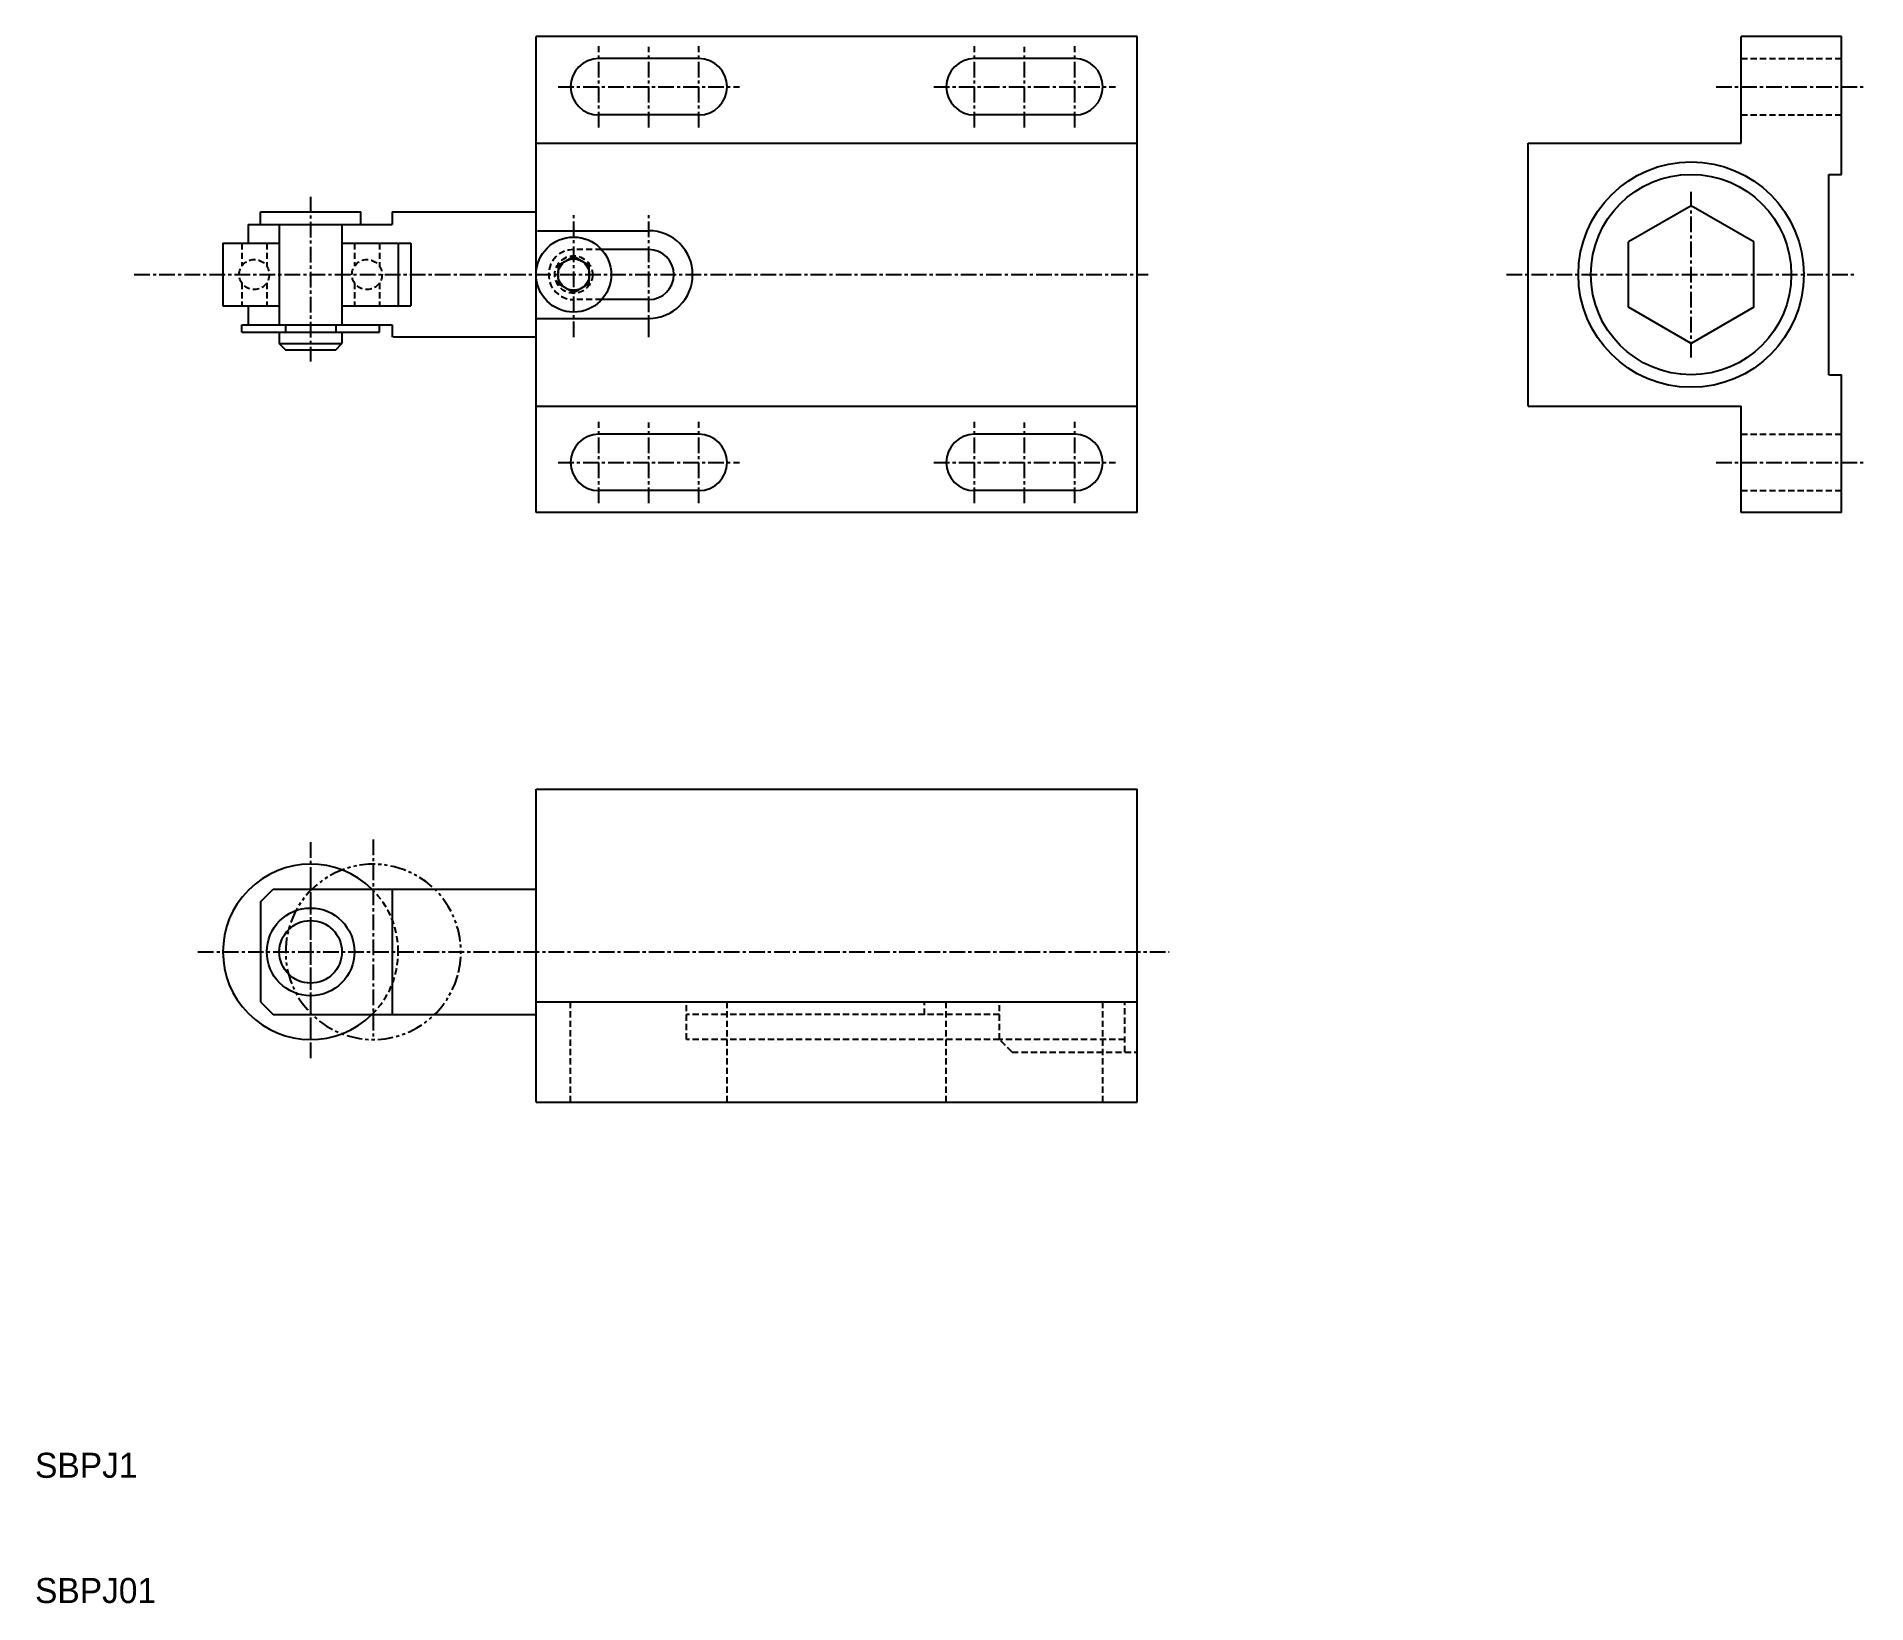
# Model space of a CAD drawing. Extents: x 10 to 156, y 10 to 135.
import ezdxf

# ---------------------------------------------------------------- set-up
doc = ezdxf.new("R2010")
doc.units = 0
for name, pattern in [('CENTER', [2, 1.25, -0.25, 0.25, -0.25]), ('DASHED', [0.75, 0.5, -0.25]), ('PHANTOM', [2.5, 1.25, -0.25, 0.25, -0.25, 0.25, -0.25])]:
    doc.linetypes.add(name, pattern=pattern)
doc.layers.get('0').update_dxf_attribs({"linetype": 'CONTINUOUS'})
doc.layers.add('CENTER', color=1, linetype='CENTER')

msp = doc.modelspace()

# ---------------------------------------------------------------- linework, layer by layer
at = {"color": 7, "linetype": 'CONTINUOUS'}
for p, q in [((50, 97.08), (50, 135.08)), ((98, 135.08), (50, 135.08)), ((98, 97.08), (98, 135.08)), ((154.21, 135.08), (146.21, 135.08)), ((146.21, 126.58), (146.21, 135.08)), ((154.21, 124.08), (154.21, 135.08)), ((63, 133.33), (55, 133.33)), ((93, 133.33), (85, 133.33)), ((63, 128.83), (55, 128.83)), ((93, 128.83), (85, 128.83)), ((50, 126.58), (98, 126.58)), ((129.21, 105.58), (129.21, 126.58)), ((129.21, 126.58), (146.21, 126.58)), ((153.21, 124.08), (154.21, 124.08)), ((153.21, 108.08), (153.21, 124.08)), ((142.21, 121.58), (137.21, 118.7)), ((147.21, 118.7), (142.21, 121.58)), ((27, 120.08), (29.5, 120.08)), ((27, 120.08), (27, 118.58)), ((28, 120.08), (28, 121.08)), ((28, 121.08), (36, 121.08)), ((29.5, 120.08), (29.5, 112.08)), ((29.5, 120.08), (34.5, 120.08)), ((34.5, 120.08), (38.5, 120.08)), ((34.5, 120.08), (34.5, 112.08)), ((36, 120.08), (36, 121.08)), ((38.5, 121.08), (50, 121.08)), ((38.5, 121.08), (38.5, 120.08)), ((25, 118.58), (29.5, 118.58)), ((25, 118.58), (25, 113.58)), ((34.5, 118.58), (40, 118.58)), ((39, 118.58), (39, 113.58)), ((40, 118.58), (40, 113.58)), ((50.12, 119.58), (59, 119.58)), ((137.21, 113.47), (137.21, 118.7)), ((147.21, 113.47), (147.21, 118.7)), ((53, 117.53), (51.75, 116.81)), ((54.25, 116.81), (53, 117.53)), ((59, 118.08), (55.24, 118.08)), ((51.75, 116.81), (51.75, 115.36)), ((54.25, 115.36), (54.25, 116.81)), ((51.75, 115.36), (53, 114.64)), ((53, 114.64), (54.25, 115.36)), ((59, 114.08), (55.24, 114.08)), ((25, 113.58), (29.5, 113.58)), ((27, 113.58), (27, 112.08)), ((34.5, 113.58), (40, 113.58)), ((50, 112.58), (59, 112.58)), ((142.21, 110.58), (137.21, 113.47)), ((147.21, 113.47), (142.21, 110.58)), ((26.5, 112.08), (30, 112.08)), ((26.5, 111.48), (26.5, 112.08)), ((26.5, 111.48), (30, 111.48)), ((29.5, 111.48), (29.5, 110.58)), ((30, 112.08), (30, 111.48)), ((30, 112.08), (34, 112.08)), ((30, 111.48), (34, 111.48)), ((34, 112.08), (34, 111.48)), ((34, 112.08), (37.5, 112.08)), ((34, 111.48), (37.5, 111.48)), ((34.24, 112.08), (38.5, 112.08)), ((34.5, 111.48), (34.5, 110.58)), ((34.5, 111.48), (34.5, 111.08)), ((37.5, 111.48), (37.5, 112.08)), ((38.5, 112.08), (38.5, 111.08)), ((50, 111.08), (38.6, 111.08)), ((29.5, 110.58), (30, 110.08)), ((29.5, 110.58), (34.5, 110.58)), ((30, 110.08), (34, 110.08)), ((34, 110.08), (34.5, 110.58)), ((153.21, 108.08), (154.21, 108.08)), ((154.21, 97.08), (154.21, 108.08)), ((50, 105.58), (98, 105.58)), ((129.21, 105.58), (146.21, 105.58)), ((146.21, 97.08), (146.21, 105.58)), ((63, 103.33), (55, 103.33)), ((93, 103.33), (85, 103.33)), ((63, 98.83), (55, 98.83)), ((93, 98.83), (85, 98.83)), ((98, 97.08), (50, 97.08)), ((154.21, 97.08), (146.21, 97.08)), ((50, 75), (98, 75)), ((50, 50), (50, 75)), ((98, 50), (98, 75)), ((28, 66), (29, 67)), ((28, 66), (28, 58)), ((29, 67), (36.9, 67)), ((36.9, 67), (50, 67)), ((38.5, 67), (38.5, 57)), ((28, 58), (29, 57)), ((29, 57), (36.9, 57)), ((36.9, 57), (50, 57)), ((50, 58), (98, 58)), ((50, 50), (98, 50))]:
    msp.add_line(p, q, dxfattribs=at)
at = {"color": 3, "linetype": 'DASHED'}
for p, q in [((146.21, 133.33), (154.21, 133.33)), ((146.21, 128.83), (154.21, 128.83)), ((26.5, 118.58), (26.5, 116.75)), ((28.5, 118.58), (28.5, 116.75)), ((35.5, 118.58), (35.5, 116.75)), ((37.5, 118.58), (37.5, 116.75)), ((55.24, 118.08), (53, 118.08)), ((26.5, 115.42), (26.5, 113.58)), ((28.5, 115.42), (28.5, 113.58)), ((35.5, 115.42), (35.5, 113.58)), ((37.5, 115.42), (37.5, 113.58)), ((55.24, 114.08), (53, 114.08)), ((146.21, 103.33), (154.21, 103.33)), ((146.21, 98.83), (154.21, 98.83)), ((50, 58), (62, 58)), ((52.75, 50), (52.75, 58)), ((62, 55), (62, 58)), ((87, 57), (62, 57)), ((65.25, 50), (65.25, 58)), ((81, 56.98), (81, 58)), ((82.75, 50), (82.75, 58)), ((87, 55), (87, 58)), ((95.25, 50), (95.25, 58)), ((97, 54), (97, 58)), ((87, 55), (62, 55)), ((88, 54), (87, 55)), ((97, 55), (87, 55)), ((88, 54), (98, 54))]:
    msp.add_line(p, q, dxfattribs=at)
at = {"color": 7, "linetype": 'CONTINUOUS'}
for centre, radius in [((142.21, 116.08), 9), ((142.21, 116.08), 8), ((53, 116.08), 3), ((53, 116.08), 1.25), ((32, 62), 3.5), ((32, 62), 2.5)]:
    msp.add_circle(centre, radius, dxfattribs=at)
at = {"color": 3, "linetype": 'DASHED'}
for centre, radius in [((27.5, 116.08), 1.2), ((36.5, 116.08), 1.2), ((53, 116.08), 1.5)]:
    msp.add_circle(centre, radius, dxfattribs=at)
at = {"color": 7, "linetype": 'CONTINUOUS'}
for centre, radius, start, end in [((55, 131.08), 2.25, 90, 270), ((63, 131.08), 2.25, 270, 90), ((85, 131.08), 2.25, 90, 270), ((93, 131.08), 2.25, 270, 90), ((59, 116.08), 3.5, 270, 90), ((59, 116.08), 2, 270, 90), ((55, 101.08), 2.25, 90, 270), ((63, 101.08), 2.25, 270, 90), ((85, 101.08), 2.25, 90, 270), ((93, 101.08), 2.25, 270, 90), ((32, 62), 7, 45.5847, 314.4153)]:
    msp.add_arc(centre, radius, start, end, dxfattribs=at)
at = {"color": 3, "linetype": 'DASHED'}
for centre, radius, start, end in [((53, 116.08), 2, 90, 270), ((32, 62), 7, 0, 45.5847), ((32, 62), 7, 314.4153, 0)]:
    msp.add_arc(centre, radius, start, end, dxfattribs=at)
at = {"color": 3, "linetype": 'PHANTOM'}
msp.add_arc((37, 62), 7, 346.4129, 344.6425, dxfattribs=at)
at = {"layer": 'CENTER', "color": 1, "linetype": 'CENTER'}
for p, q in [((55, 127.83), (55, 134.33)), ((59, 127.83), (59, 134.26)), ((63, 127.83), (63, 134.33)), ((85, 127.83), (85, 134.33)), ((89, 127.83), (89, 134.26)), ((93, 127.83), (93, 134.33)), ((51.75, 131.08), (66.25, 131.08)), ((81.75, 131.08), (96.25, 131.08)), ((144.21, 131.08), (156.21, 131.08)), ((32, 122.3), (32, 109.14)), ((142.21, 109.46), (142.21, 122.68)), ((53, 111.08), (53, 121.08)), ((59, 111.08), (59, 121.08)), ((17.92, 116.08), (98.86, 116.08)), ((127.47, 116.08), (155.21, 116.08)), ((59, 111.58), (59, 113.35)), ((55, 97.83), (55, 104.33)), ((59, 97.83), (59, 104.26)), ((63, 97.83), (63, 104.33)), ((85, 97.83), (85, 104.33)), ((89, 97.83), (89, 104.26)), ((93, 97.83), (93, 104.33)), ((51.75, 101.08), (66.25, 101.08)), ((81.75, 101.08), (96.25, 101.08)), ((144.21, 101.08), (156.21, 101.08)), ((32, 70.76), (32, 53.51)), ((32, 70.76), (32, 53.51)), ((37, 70.98), (37, 55.05)), ((32, 68.22), (32, 55.05)), ((23, 62), (100.53, 62))]:
    msp.add_line(p, q, dxfattribs=at)

# ---------------------------------------------------------------- texts
at = {"color": 7, "linetype": 'CONTINUOUS'}
for s, p in [('SBPJ1', (10, 20)), ('SBPJ01', (10, 10))]:
    msp.add_text(s, height=2, dxfattribs=at).set_placement(p)

doc.saveas('drawing.dxf')
